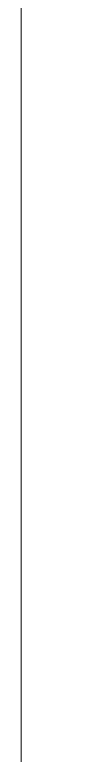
# Model space of a CAD drawing. Header units: millimetres. Extents: x -249154 to 415037, y -45458 to 354837.
# Drawn here: x 38584.2 to 38601.7, y 87311.9 to 87540.2 of the extents above; entities that cross this region are included whole.
import ezdxf

# ---------------------------------------------------------------- set-up
doc = ezdxf.new("R2010")
doc.units = ezdxf.units.MM
doc.layers.add('A-DOOR-1', color=7, linetype='Continuous', lineweight=5, true_color=0xc0c0c0)
doc.layers.add('A-FLOR', color=7, linetype='Continuous', lineweight=9)

# ---------------------------------------------------------------- blocks, each defined once
blk = doc.blocks.new('Дверь_Витражная_остекление_ - ДВН_ДАО_Главный вход_1800 в свету 5-32258809-Объем проектирования 1 этажа')
at = {"layer": 'A-DOOR-1'}
blk.add_arc((992.5, -20), 992.5, 180, 270, dxfattribs=at)
blk = doc.blocks.new('1floor')
at = {"layer": 'A-FLOR'}
blk.add_line((38520, 7921), (38520, 10680), dxfattribs=at)
at = {"layer": 'A-DOOR-1', "rotation": 269.9999999999999}
blk.add_blockref('Дверь_Витражная_остекление_ - ДВН_ДАО_Главный вход_1800 в свету 5-32258809-Объем проектирования 1 этажа', (38557, 9062.5), dxfattribs=at)

msp = doc.modelspace()

# ---------------------------------------------------------------- block references
msp.add_blockref('1floor', (64.7, 79186.05))

doc.saveas('drawing.dxf')
